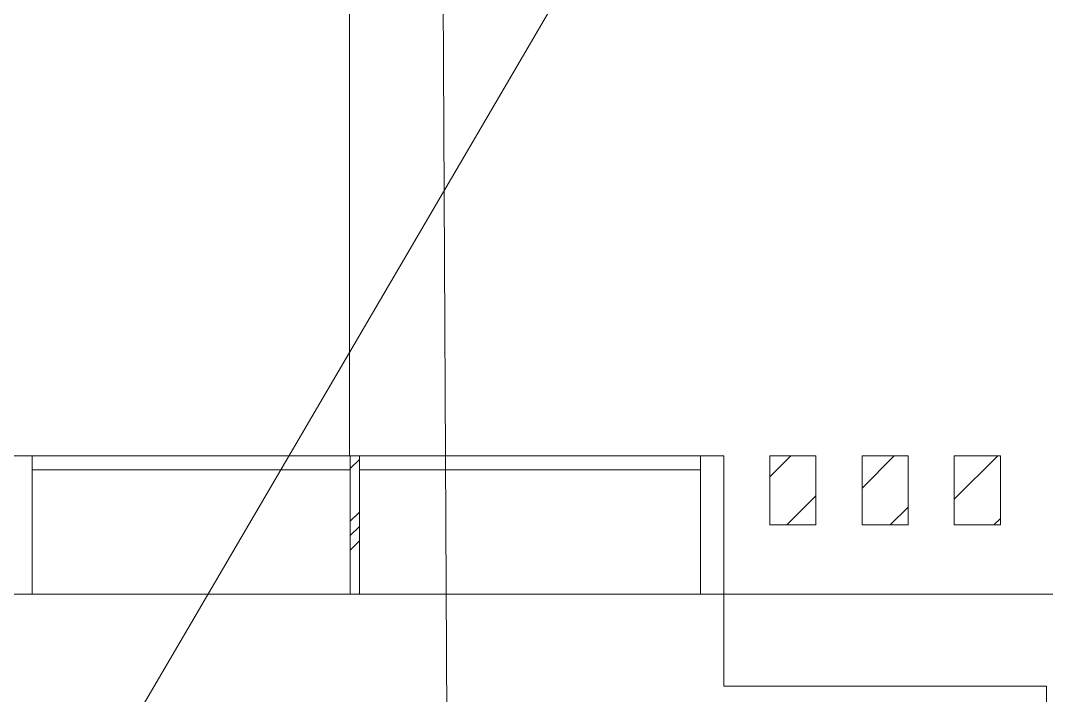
# Model space of a CAD drawing. Header units: millimetres. Extents: x 147619 to 200208, y -27981 to 8299.
# Drawn here: x 165825 to 168050, y 30 to 1495 of the extents above; entities that cross this region are included whole.
import ezdxf

# ---------------------------------------------------------------- set-up
doc = ezdxf.new("R2010")
doc.units = ezdxf.units.MM
doc.layers.add('0-1', color=7, linetype='Continuous', lineweight=5)
doc.layers.add('M-EQPM-IDEN', color=7, linetype='Continuous', lineweight=5)
for name, color, linetype, lineweight, true_color in [('0-2', 7, 'Continuous', 5, 0x515151), ('A-FLOR-1', 7, 'Continuous', 5, 0x7f7f7f), ('A-GLAZ-CWMG-1', 7, 'Continuous', 5, 0x515151), ('A-WALL-1', 7, 'Continuous', 5, 0x515151), ('A-WALL-IDEN-1', 7, 'Continuous', 5, 0x5151ff), ('G-ANNO-TEXT-2', 3, 'Continuous', 5, 0x00ff00)]:
    doc.layers.add(name, color=color, linetype=linetype, lineweight=lineweight, true_color=true_color)

# ---------------------------------------------------------------- blocks, each defined once
blk = doc.blocks.new('矩形竖梃 - 50_300mm 长方形-V118-10-003 三层空调通风平面图')
at = {"layer": 'A-GLAZ-CWMG-1'}
for p, q in [((-50, 300), (0, 300)), ((-50, 0), (-50, 300)), ((0, 300), (0, 0)), ((0, 0), (-50, 0))]:
    blk.add_line(p, q, dxfattribs=at)
blk = doc.blocks.new('矩形竖梃 - 50_300mm 长方形-V119-10-003 三层空调通风平面图')
at = {"layer": 'A-GLAZ-CWMG-1'}
for p, q in [((0, 300), (-50, 300)), ((-50, 300), (-50, 0)), ((0, 0), (0, 300)), ((-50, 0), (0, 0))]:
    blk.add_line(p, q, dxfattribs=at)
blk = doc.blocks.new('矩形竖梃 - 30mm 正方形-2021529-10-003 三层空调通风平面图')
at = {"layer": 'A-GLAZ-CWMG-1'}
for p, q in [((165850, 550), (166540, 550)), ((166540, 520), (165850, 520))]:
    blk.add_line(p, q, dxfattribs=at)
blk = doc.blocks.new('矩形竖梃 - 30mm 正方形-2021532-10-003 三层空调通风平面图')
at = {"layer": 'A-GLAZ-CWMG-1'}
for p, q in [((166560, 550), (167300, 550)), ((167300, 520), (166560, 520))]:
    blk.add_line(p, q, dxfattribs=at)
blk = doc.blocks.new('矩形竖梃 - 100_100mm 木色铝方通-1971213-10-003 三层空调通风平面图')
at = {"layer": 'A-GLAZ-CWMG-1'}
h = blk.add_hatch(dxfattribs=at)
h.set_pattern_fill('FP_135', color=256, style=0, pattern_type=2)
h.set_pattern_definition([(315, (-167500.01, 549.98), (70.71068, 70.71068), [])])
h.paths.add_polyline_path([(50, 150), (50, 0), (-50, 0), (-50, 150)], flags=0)
for p, q in [((-50, 150), (50, 150)), ((-50, 0), (-50, 150)), ((50, 150), (50, 0)), ((50, 0), (-50, 0))]:
    blk.add_line(p, q, dxfattribs=at)
blk = doc.blocks.new('矩形竖梃 - 100_100mm 木色铝方通-V154-10-003 三层空调通风平面图')
at = {"layer": 'A-GLAZ-CWMG-1'}
h = blk.add_hatch(dxfattribs=at)
h.set_pattern_fill('FP_136', color=256, style=0, pattern_type=2)
h.set_pattern_definition([(315, (-167700.01, 549.98), (70.71068, 70.71068), [])])
h.paths.add_polyline_path([(50, 150), (50, 0), (-50, 0), (-50, 150)], flags=0)
for p, q in [((-50, 150), (50, 150)), ((-50, 0), (-50, 150)), ((50, 150), (50, 0)), ((50, 0), (-50, 0))]:
    blk.add_line(p, q, dxfattribs=at)
blk = doc.blocks.new('矩形竖梃 - 100_100mm 木色铝方通-V155-10-003 三层空调通风平面图')
at = {"layer": 'A-GLAZ-CWMG-1'}
h = blk.add_hatch(dxfattribs=at)
h.set_pattern_fill('FP_137', color=256, style=0, pattern_type=2)
h.set_pattern_definition([(315, (-167900.01, 549.98), (70.71068, 70.71068), [])])
h.paths.add_polyline_path([(50, 150), (50, 0), (-50, 0), (-50, 150)], flags=0)
for p, q in [((-50, 150), (50, 150)), ((-50, 0), (-50, 150)), ((50, 150), (50, 0)), ((50, 0), (-50, 0))]:
    blk.add_line(p, q, dxfattribs=at)
blk = doc.blocks.new('矩形竖梃 - TJ隐框 20_250-1986348-10-003 三层空调通风平面图')
at = {"layer": 'A-GLAZ-CWMG-1'}
h = blk.add_hatch(dxfattribs=at)
h.set_pattern_fill('FP_169', color=256, style=0, pattern_type=2)
h.set_pattern_definition([(315, (-166550.01, 549.98), (88.38835, 88.38835), []), (315, (-166518.76, 549.98), (176.776695, 0), []), (315, (-166581.26, 549.98), (176.776695, 0), [])])
h.paths.add_polyline_path([(10, 300), (10, 0), (-10, 0), (-10, 300)], flags=0)
for p, q in [((-10, 300), (10, 300)), ((-10, 0), (-10, 300)), ((10, 300), (10, 0)), ((10, 0), (-10, 0))]:
    blk.add_line(p, q, dxfattribs=at)
blk = doc.blocks.new('YXQH_AR_B9-20_rvt-1-10-003 三层空调通风平面图')
at = {"layer": 'A-FLOR-1'}
for p, q in [((166540, 250), (165850, 250)), ((167300, 250), (166560, 250)), ((167350, 250), (167300, 250)), ((167350, 50), (167350, 250)), ((168050, 50), (167350, 50))]:
    blk.add_line(p, q, dxfattribs=at)
at = {"layer": 'A-WALL-1'}
for p, q in [((174650, 250), (167350, 250)), ((167350, 250), (167350, 50)), ((168825, 250), (167350, 250)), ((167350, 50), (167350, 250)), ((167350, 50), (168050, 50)), ((167350, 50), (168050, 50)), ((168050, 50), (168050, -1450)), ((168050, 50), (168050, -1450))]:
    blk.add_line(p, q, dxfattribs=at)
at = {"layer": 'A-WALL-IDEN-1'}
blk.add_line((166538.6, 550), (166538.6, 1571.3), dxfattribs=at)
at = {"layer": '0-2', "rotation": 180}
blk.add_blockref('矩形竖梃 - 50_300mm 长方形-V119-10-003 三层空调通风平面图', (165800, 550), dxfattribs=at)
at = {"layer": '0-2'}
for name in ['矩形竖梃 - 30mm 正方形-2021529-10-003 三层空调通风平面图', '矩形竖梃 - 30mm 正方形-2021532-10-003 三层空调通风平面图']:
    blk.add_blockref(name, (0, 0), dxfattribs=at)
at = {"layer": '0-2', "extrusion": (0, 0, -1), "rotation": 180}
for name, p in [('矩形竖梃 - TJ隐框 20_250-1986348-10-003 三层空调通风平面图', (-166550, 550)), ('矩形竖梃 - 50_300mm 长方形-V118-10-003 三层空调通风平面图', (-167350, 550)), ('矩形竖梃 - 100_100mm 木色铝方通-1971213-10-003 三层空调通风平面图', (-167500, 550)), ('矩形竖梃 - 100_100mm 木色铝方通-V154-10-003 三层空调通风平面图', (-167700, 550)), ('矩形竖梃 - 100_100mm 木色铝方通-V155-10-003 三层空调通风平面图', (-167900, 550))]:
    blk.add_blockref(name, p, dxfattribs=at)

msp = doc.modelspace()

# ---------------------------------------------------------------- linework, layer by layer
at = {"layer": 'G-ANNO-TEXT-2'}
msp.add_line((165504.8, -992.8), (167252.3, 1995.2), dxfattribs=at)
at = {"layer": 'M-EQPM-IDEN'}
msp.add_line((166750, -177.3), (166739.1, 2038.7), dxfattribs=at)

# ---------------------------------------------------------------- block references
at = {"layer": '0-1'}
msp.add_blockref('YXQH_AR_B9-20_rvt-1-10-003 三层空调通风平面图', (0, 0), dxfattribs=at)

doc.saveas('drawing.dxf')
